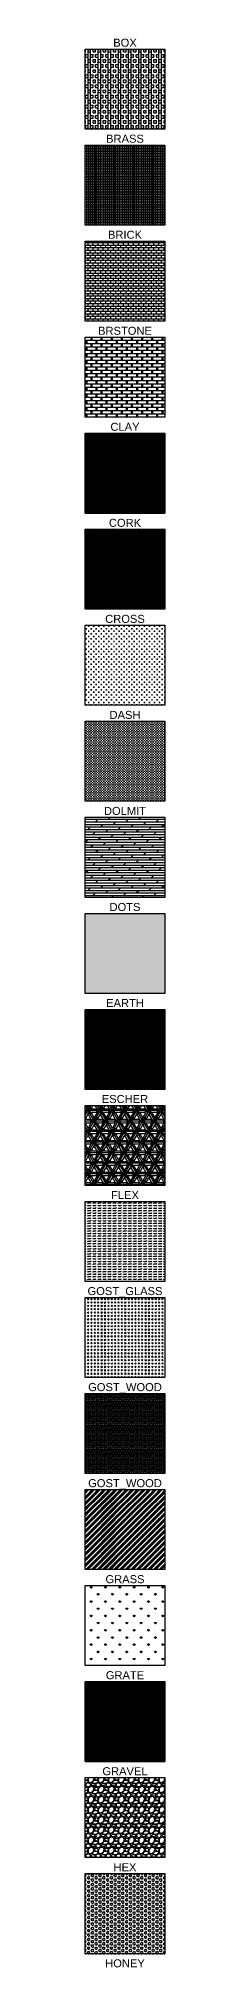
# Model space of a CAD drawing. Header units: millimetres. Extents: x -792 to -548, y -18681 to 1226.
# Drawn here: x -769 to -569, y -8635 to -3815 of the extents above; entities that cross this region are included whole.
import ezdxf
from ezdxf.enums import TextEntityAlignment as Align

# ---------------------------------------------------------------- set-up
doc = ezdxf.new("R2010")
doc.units = ezdxf.units.MM
doc.styles.get("Standard").update_dxf_attribs({"font": 'arial.ttf'})

msp = doc.modelspace()

# ---------------------------------------------------------------- hatches: boundary and pattern name
h = msp.add_hatch()
h.set_pattern_fill('BOX', color=256)
h.paths.add_polyline_path([(-569.4, -3840.9), (-769.4, -3840.9), (-769.4, -4040.9), (-569.4, -4040.9)])
h = msp.add_hatch()
h.set_pattern_fill('BRASS', color=256)
h.paths.add_polyline_path([(-769.4, -4280.9), (-569.4, -4280.9), (-569.4, -4080.9), (-769.4, -4080.9)])
h = msp.add_hatch()
h.set_pattern_fill('BRICK', color=256)
h.paths.add_polyline_path([(-769.4, -4520.9), (-569.4, -4520.9), (-569.4, -4320.9), (-769.4, -4320.9)])
h = msp.add_hatch()
h.set_pattern_fill('BRSTONE', color=256)
h.paths.add_polyline_path([(-569.4, -4560.9), (-769.4, -4560.9), (-769.4, -4760.9), (-569.4, -4760.9)])
h = msp.add_hatch()
h.set_pattern_fill('CLAY', color=256)
h.paths.add_polyline_path([(-769.4, -5000.9), (-569.4, -5000.9), (-569.4, -4800.9), (-769.4, -4800.9)])
h = msp.add_hatch()
h.set_pattern_fill('CORK', color=256)
h.set_pattern_definition([(0, (0, 0), (0, 3.175), []), (135, (1.5875, -1.5875), (-6.350003, -6.350003), [4.49013, -4.49013]), (135, (2.381, -1.5875), (-6.350003, -6.350003), [4.49013, -4.49013]), (135, (3.175, -1.5875), (-6.350003, -6.350003), [4.49013, -4.49013])])
h.paths.add_polyline_path([(-769.4, -5240.9), (-569.4, -5240.9), (-569.4, -5040.9), (-769.4, -5040.9)])
h = msp.add_hatch()
h.set_pattern_fill('CROSS', color=256)
h.paths.add_polyline_path([(-769.4, -5480.9), (-569.4, -5480.9), (-569.4, -5280.9), (-769.4, -5280.9)])
h = msp.add_hatch()
h.set_pattern_fill('DASH', color=256)
h.paths.add_polyline_path([(-569.4, -5520.9), (-769.4, -5520.9), (-769.4, -5720.9), (-569.4, -5720.9)])
h = msp.add_hatch()
h.set_pattern_fill('DOLMIT', color=256)
h.paths.add_polyline_path([(-769.4, -5960.9), (-569.4, -5960.9), (-569.4, -5760.9), (-769.4, -5760.9)])
h = msp.add_hatch()
h.set_pattern_fill('DOTS', color=256)
h.paths.add_polyline_path([(-769.4, -6200.9), (-569.4, -6200.9), (-569.4, -6000.9), (-769.4, -6000.9)])
h = msp.add_hatch()
h.set_pattern_fill('EARTH', color=256)
h.paths.add_polyline_path([(-569.4, -6240.9), (-769.4, -6240.9), (-769.4, -6440.9), (-569.4, -6440.9)])
h = msp.add_hatch()
h.set_pattern_fill('ESCHER', color=256)
h.paths.add_polyline_path([(-769.4, -6680.9), (-569.4, -6680.9), (-569.4, -6480.9), (-769.4, -6480.9)])
h = msp.add_hatch()
h.set_pattern_fill('FLEX', color=256)
h.paths.add_polyline_path([(-769.4, -6920.9), (-569.4, -6920.9), (-569.4, -6720.9), (-769.4, -6720.9)])
h = msp.add_hatch()
h.set_pattern_fill('GOST_GLASS', color=256)
h.paths.add_polyline_path([(-569.4, -6960.9), (-769.4, -6960.9), (-769.4, -7160.9), (-569.4, -7160.9)])
h = msp.add_hatch()
h.set_pattern_fill('GOST_WOOD', color=256)
h.paths.add_polyline_path([(-769.4, -7400.9), (-569.4, -7400.9), (-569.4, -7200.9), (-769.4, -7200.9)])
h = msp.add_hatch()
h.set_pattern_fill('GOST_GROUND', color=256)
h.paths.add_polyline_path([(-769.4, -7640.9), (-569.4, -7640.9), (-569.4, -7440.9), (-769.4, -7440.9)])
h = msp.add_hatch()
h.set_pattern_fill('GRASS', color=256)
h.paths.add_polyline_path([(-569.4, -7680.9), (-769.4, -7680.9), (-769.4, -7880.9), (-569.4, -7880.9)])
h = msp.add_hatch()
h.set_pattern_fill('GRATE', color=256)
h.paths.add_polyline_path([(-769.4, -8120.9), (-569.4, -8120.9), (-569.4, -7920.9), (-769.4, -7920.9)])
h = msp.add_hatch()
h.set_pattern_fill('GRAVEL', color=256)
h.paths.add_polyline_path([(-769.4, -8360.9), (-569.4, -8360.9), (-569.4, -8160.9), (-769.4, -8160.9)])
h = msp.add_hatch()
h.set_pattern_fill('HEX', color=256)
h.paths.add_polyline_path([(-569.4, -8400.9), (-769.4, -8400.9), (-769.4, -8600.9), (-569.4, -8600.9)])

# ---------------------------------------------------------------- linework, layer by layer
for points in [[(-769.4, -3840.9), (-569.4, -3840.9), (-569.4, -4040.9), (-769.4, -4040.9)], [(-769.4, -4080.9), (-569.4, -4080.9), (-569.4, -4280.9), (-769.4, -4280.9)], [(-769.4, -4320.9), (-569.4, -4320.9), (-569.4, -4520.9), (-769.4, -4520.9)], [(-769.4, -4560.9), (-569.4, -4560.9), (-569.4, -4760.9), (-769.4, -4760.9)], [(-769.4, -4800.9), (-569.4, -4800.9), (-569.4, -5000.9), (-769.4, -5000.9)], [(-769.4, -5040.9), (-569.4, -5040.9), (-569.4, -5240.9), (-769.4, -5240.9)], [(-769.4, -5280.9), (-569.4, -5280.9), (-569.4, -5480.9), (-769.4, -5480.9)], [(-769.4, -5520.9), (-569.4, -5520.9), (-569.4, -5720.9), (-769.4, -5720.9)], [(-769.4, -5760.9), (-569.4, -5760.9), (-569.4, -5960.9), (-769.4, -5960.9)], [(-769.4, -6000.9), (-569.4, -6000.9), (-569.4, -6200.9), (-769.4, -6200.9)], [(-769.4, -6240.9), (-569.4, -6240.9), (-569.4, -6440.9), (-769.4, -6440.9)], [(-769.4, -6480.9), (-569.4, -6480.9), (-569.4, -6680.9), (-769.4, -6680.9)], [(-769.4, -6720.9), (-569.4, -6720.9), (-569.4, -6920.9), (-769.4, -6920.9)], [(-769.4, -6960.9), (-569.4, -6960.9), (-569.4, -7160.9), (-769.4, -7160.9)], [(-769.4, -7200.9), (-569.4, -7200.9), (-569.4, -7400.9), (-769.4, -7400.9)], [(-769.4, -7440.9), (-569.4, -7440.9), (-569.4, -7640.9), (-769.4, -7640.9)], [(-769.4, -7680.9), (-569.4, -7680.9), (-569.4, -7880.9), (-769.4, -7880.9)], [(-769.4, -7920.9), (-569.4, -7920.9), (-569.4, -8120.9), (-769.4, -8120.9)], [(-769.4, -8160.9), (-569.4, -8160.9), (-569.4, -8360.9), (-769.4, -8360.9)], [(-769.4, -8400.9), (-569.4, -8400.9), (-569.4, -8600.9), (-769.4, -8600.9)]]:
    msp.add_lwpolyline(points, close=True)

# ---------------------------------------------------------------- texts
for s, p in [('BOX', (-669.4, -3840.9)), ('BRASS', (-669.4, -4080.9)), ('BRICK', (-669.4, -4320.9)), ('BRSTONE', (-669.4, -4560.9)), ('CLAY', (-669.4, -4800.9)), ('CORK', (-669.4, -5040.9)), ('CROSS', (-669.4, -5280.9)), ('DASH', (-669.4, -5520.9)), ('DOLMIT', (-669.4, -5760.9)), ('DOTS', (-669.4, -6000.9)), ('EARTH', (-669.4, -6240.9)), ('ESCHER', (-669.4, -6480.9)), ('FLEX', (-669.4, -6720.9)), ('GOST_GLASS', (-669.4, -6960.9)), ('GOST_WOOD', (-669.4, -7200.9)), ('GOST_WOOD', (-669.4, -7440.9)), ('GRASS', (-669.4, -7680.9)), ('GRATE', (-669.4, -7920.9)), ('GRAVEL', (-669.4, -8160.9)), ('HEX', (-669.4, -8400.9)), ('HONEY', (-669.4, -8640.9))]:
    msp.add_text(s, height=20).set_placement(p, align=Align.BOTTOM_CENTER)

doc.saveas('drawing.dxf')
